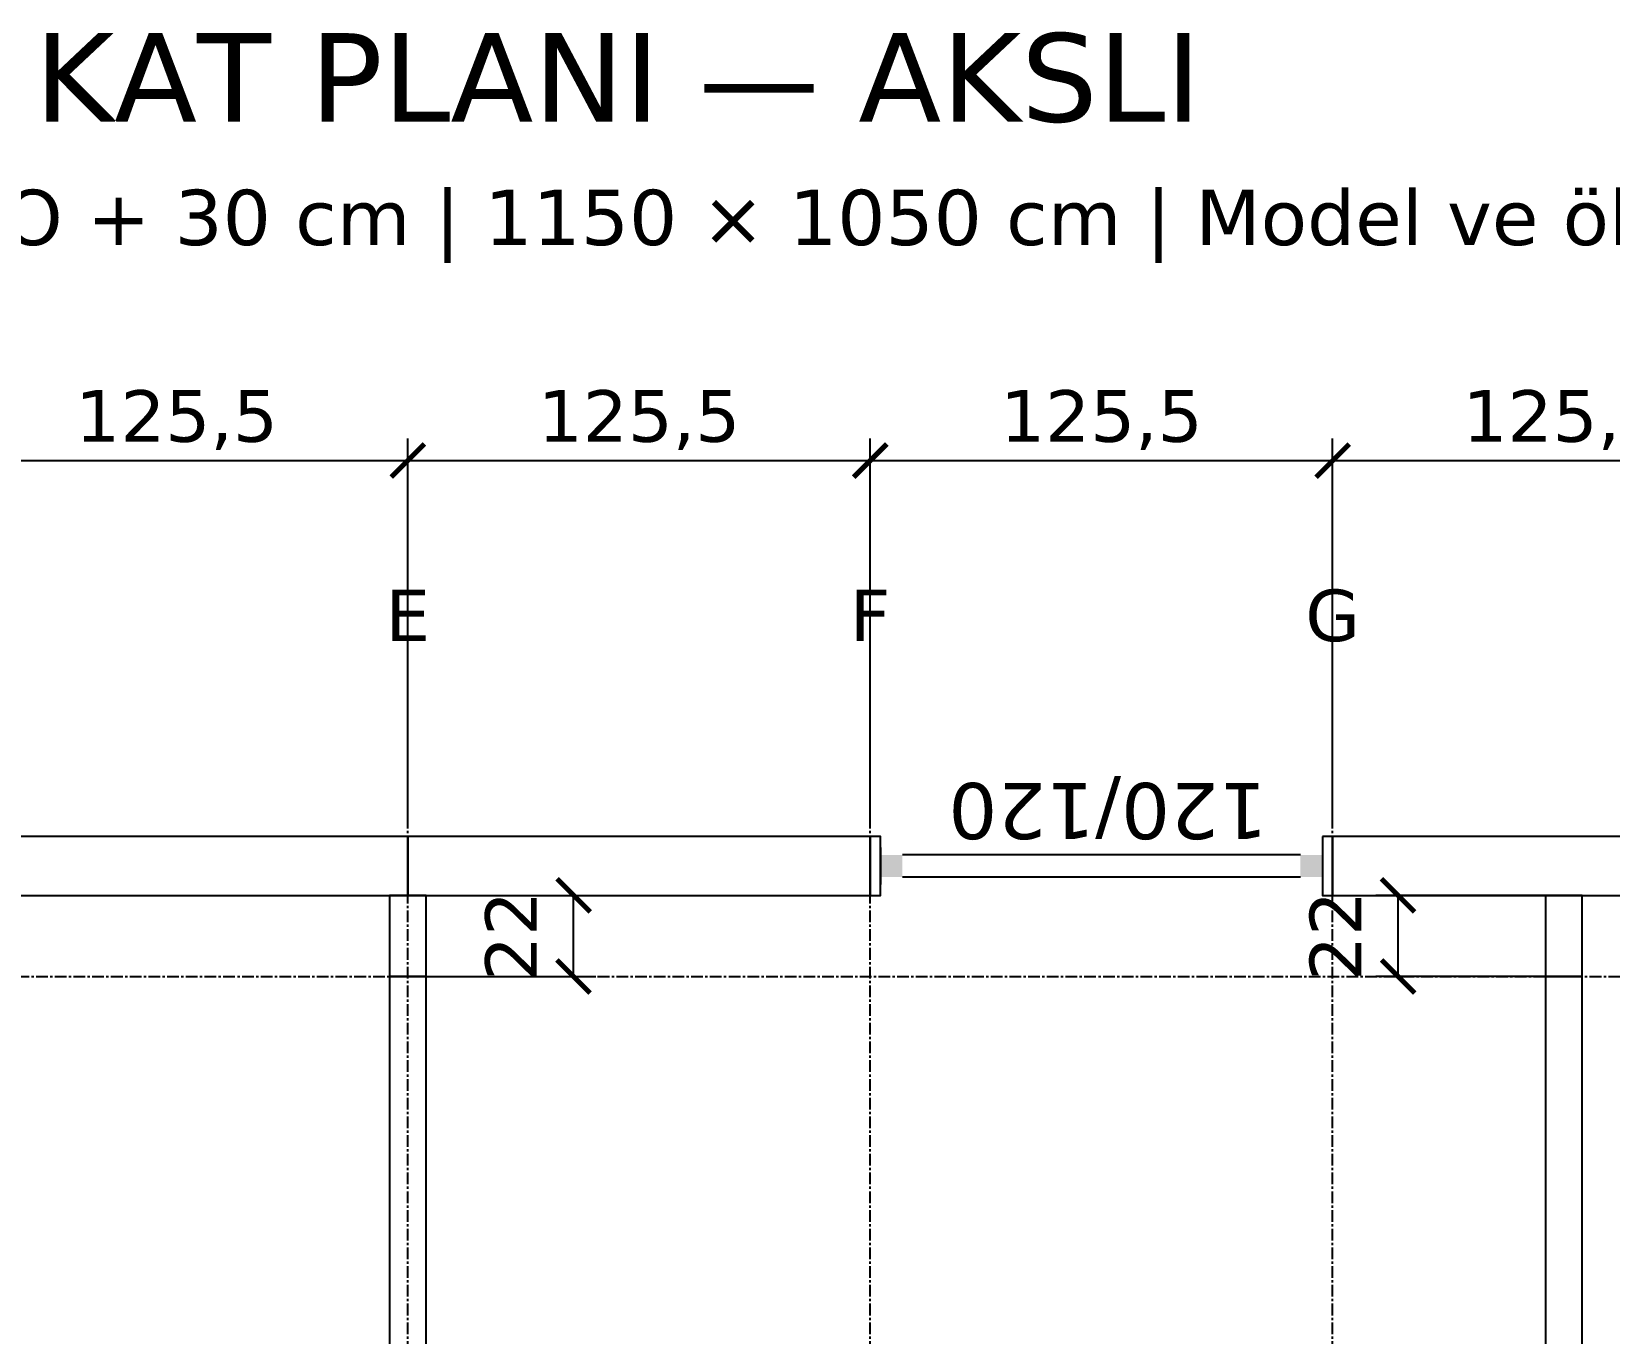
# Model space of a CAD drawing. Header units: centimetres. Extents: x -135 to 5290, y -1327 to 1388.
# Drawn here: x 415.9 to 844.1, y 915.1 to 1268.4 of the extents above; entities that cross this region are included whole.
import ezdxf
from ezdxf.enums import TextEntityAlignment as Align

# ---------------------------------------------------------------- set-up
doc = ezdxf.new("R2010")
doc.units = ezdxf.units.CM
doc.linetypes.add('CENTER', pattern=[5.08, 3.175, -0.635, 0.635, -0.635])
for name, color, linetype in [('AKS', 4, 'CENTER'), ('AKS_YAZI', 4, 'Continuous'), ('DIS_DUVAR_160', 30, 'Continuous'), ('IC_DUVAR_100', 30, 'Continuous'), ('ODA_ADLARI', 7, 'Continuous'), ('OLCULER', 7, 'Continuous'), ('OZEL_PANEL_OLCU_CM', 3, 'Continuous'), ('PENCERE', 10, 'Continuous')]:
    doc.layers.add(name, color=color, linetype=linetype)
doc.styles.add('PORTMAN', font='DejaVuSans.ttf')
doc.styles.get("Standard").update_dxf_attribs({"font": 'DejaVuSans.ttf'})
doc.dimstyles.new('PORTMAN', dxfattribs={"dimtxt": 14, "dimasz": 9, "dimexe": 6, "dimexo": 5, "dimgap": 4, "dimtad": 1, "dimtxsty": 'PORTMAN', "dimblk": 'ARCHTICK', "dimcen": 2.5, "dimazin": 3, "dimtfac": 0.5, "dimtmove": 2, "dimatfit": 3})

# ---------------------------------------------------------------- blocks, each defined once
blk = doc.blocks.new('BOM_D09_1255p0_DIS_DOLU')
blk.add_lwpolyline([(0, 0), (16, 0), (16, 125.5), (0, 125.5)], close=True)
blk = doc.blocks.new('kaynak-pencere-120120')
at = {"layer": 'PENCERE', "color": 1}
for p, q in [((53387.01, 8192.86), (53397.01, 8192.86)), ((53389.01, 8186.86), (53389.01, 8078.86)), ((53395.01, 8186.86), (53395.01, 8078.86)), ((53387.01, 8072.86), (53397.01, 8072.86))]:
    blk.add_line(p, q, dxfattribs=at)
for points in [[(53389.01, 8192.86), (53389.01, 8186.86), (53395.01, 8192.86), (53395.01, 8186.86)], [(53389.01, 8072.86), (53389.01, 8078.86), (53395.01, 8072.86), (53395.01, 8078.86)]]:
    blk.add_solid(points, dxfattribs=at)
at = {"layer": 'PENCERE', "color": 0, "lineweight": 25}
blk.add_text('120/120', height=15.217, rotation=270, dxfattribs=at).set_placement((53369.52, 8178.03))
blk = doc.blocks.new('BOM_P01_PENCERE_1200x1200')
at = {"layer": 'PENCERE'}
blk.add_blockref('kaynak-pencere-120120', (0, 0), dxfattribs=at)
blk = doc.blocks.new('BOM_D13_1255p0_DIS_P01')
for points in [[(0, 122.75), (16, 122.75), (16, 125.5), (0, 125.5)], [(0, 0), (16, 0), (16, 2.75), (0, 2.75)]]:
    blk.add_lwpolyline(points, close=True)
at = {"layer": 'PENCERE'}
blk.add_blockref('BOM_P01_PENCERE_1200x1200', (-53384.006, -8070.111), dxfattribs=at)
blk = doc.blocks.new('BOM_I14_1255p0_IC_DOLU')
blk.add_lwpolyline([(0, 0), (10, 0), (10, 125.5), (0, 125.5)], close=True)
blk = doc.blocks.new('BOM_I19_220p0_IC_DOLU')
blk.add_lwpolyline([(0, 0), (10, 0), (10, 22), (0, 22)], close=True)
blk = doc.blocks.new('_ARCHTICK')
at = {"color": 0, "linetype": 'BYBLOCK', "const_width": 0.15}
blk.add_lwpolyline([(-0.5, -0.5), (0.5, 0.5)], dxfattribs=at)

msp = doc.modelspace()

# ---------------------------------------------------------------- linework, layer by layer
at = {"layer": 'AKS'}
for p, q in [((518, -35), (518, 1091)), ((643.5, -35), (643.5, 1091)), ((769, -35), (769, 1091)), ((-35, 1012), (1185, 1012))]:
    msp.add_line(p, q, dxfattribs=at)

# ---------------------------------------------------------------- block references
at = {"layer": 'DIS_DUVAR_160', "rotation": 270}
for name, p in [('BOM_D13_1255p0_DIS_P01', (643.5, 1050)), ('BOM_D09_1255p0_DIS_DOLU', (392.5, 1050)), ('BOM_D09_1255p0_DIS_DOLU', (518, 1050)), ('BOM_D09_1255p0_DIS_DOLU', (769, 1050))]:
    msp.add_blockref(name, p, dxfattribs=at)
at = {"layer": 'IC_DUVAR_100'}
for name, p in [('BOM_I19_220p0_IC_DOLU', (513, 1012)), ('BOM_I19_220p0_IC_DOLU', (826.75, 1012)), ('BOM_I14_1255p0_IC_DOLU', (513, 886.5)), ('BOM_I14_1255p0_IC_DOLU', (826.75, 886.5))]:
    msp.add_blockref(name, p, dxfattribs=at)

# ---------------------------------------------------------------- texts
at = {"layer": 'AKS_YAZI', "style": 'PORTMAN'}
for s, p in [('E', (518, 1110)), ('F', (643.5, 1110)), ('G', (769, 1110))]:
    msp.add_text(s, height=14, dxfattribs=at).set_placement(p, align=Align.MIDDLE_CENTER)
at = {"layer": 'ODA_ADLARI', "style": 'PORTMAN'}
for s, height, p in [('KAT PLANI — AKSLI', 24, (575, 1256)), ('3+1 EL ÇİZİMİ | 8 PANO + 114 cm x 8 PANO + 30 cm | 1150 × 1050 cm | Model ve ölçüler: cm | 125,5 cm aks düzeni', 15, (575, 1218))]:
    msp.add_text(s, height=height, dxfattribs=at).set_placement(p, align=Align.MIDDLE_CENTER)

# ---------------------------------------------------------------- dimensions: what is measured, and where the dimension line sits
at = {"layer": 'OLCULER'}
for base, p1, p2 in [((392.5, 1152), (392.5, 1050), (518, 1050)), ((518, 1152), (518, 1050), (643.5, 1050)), ((643.5, 1152), (643.5, 1050), (769, 1050)), ((769, 1152), (769, 1050), (894.5, 1050))]:
    msp.add_linear_dim(base=base, p1=p1, p2=p2, dimstyle='PORTMAN', override={"dimtxt": 14, "dimasz": 9, "dimexe": 6, "dimexo": 5, "dimdec": 2, "dimzin": 8, "dimdsep": 44}, dxfattribs=at).render()
at = {"layer": 'OZEL_PANEL_OLCU_CM'}
for base, p1, p2 in [((563, 1012), (513, 1012), (513, 1034)), ((786.75, 1012), (836.75, 1012), (836.75, 1034))]:
    msp.add_linear_dim(base=base, p1=p1, p2=p2, angle=90, dimstyle='PORTMAN', override={"dimtxt": 14, "dimasz": 9, "dimexe": 6, "dimexo": 5, "dimdec": 2, "dimzin": 8, "dimdsep": 44}, dxfattribs=at).render()

doc.saveas('drawing.dxf')
